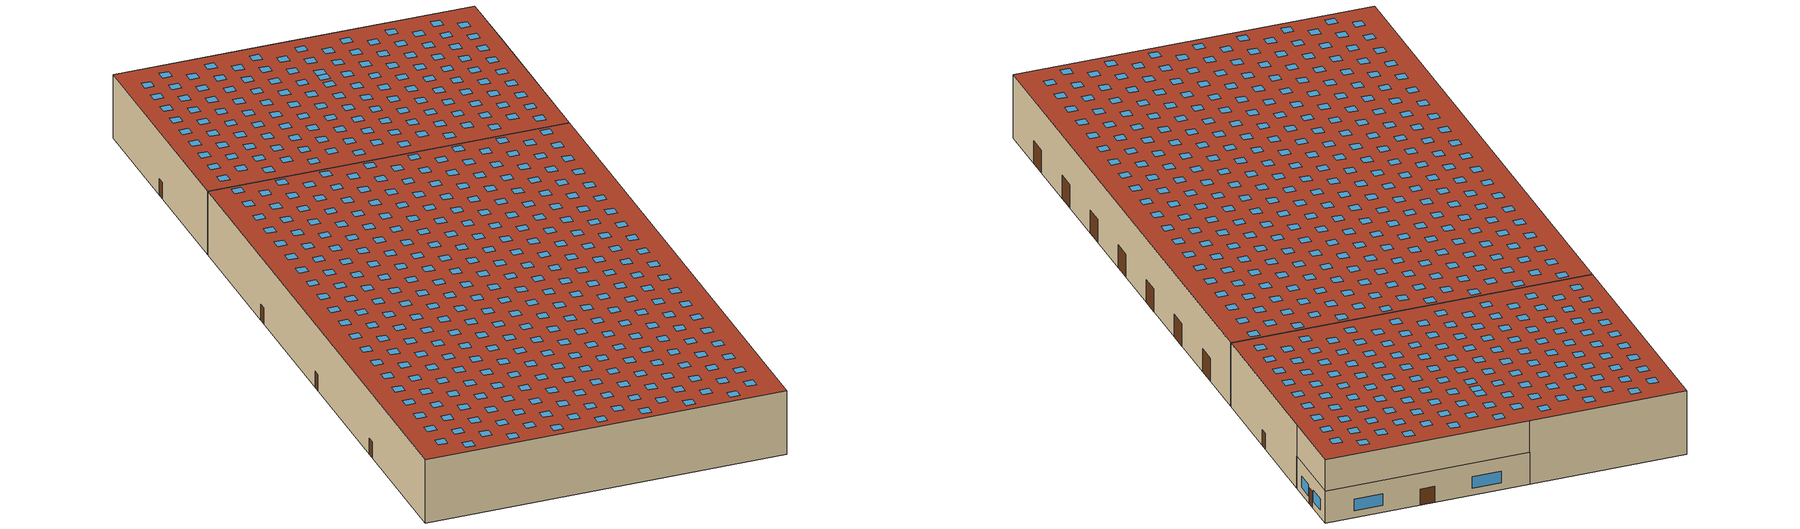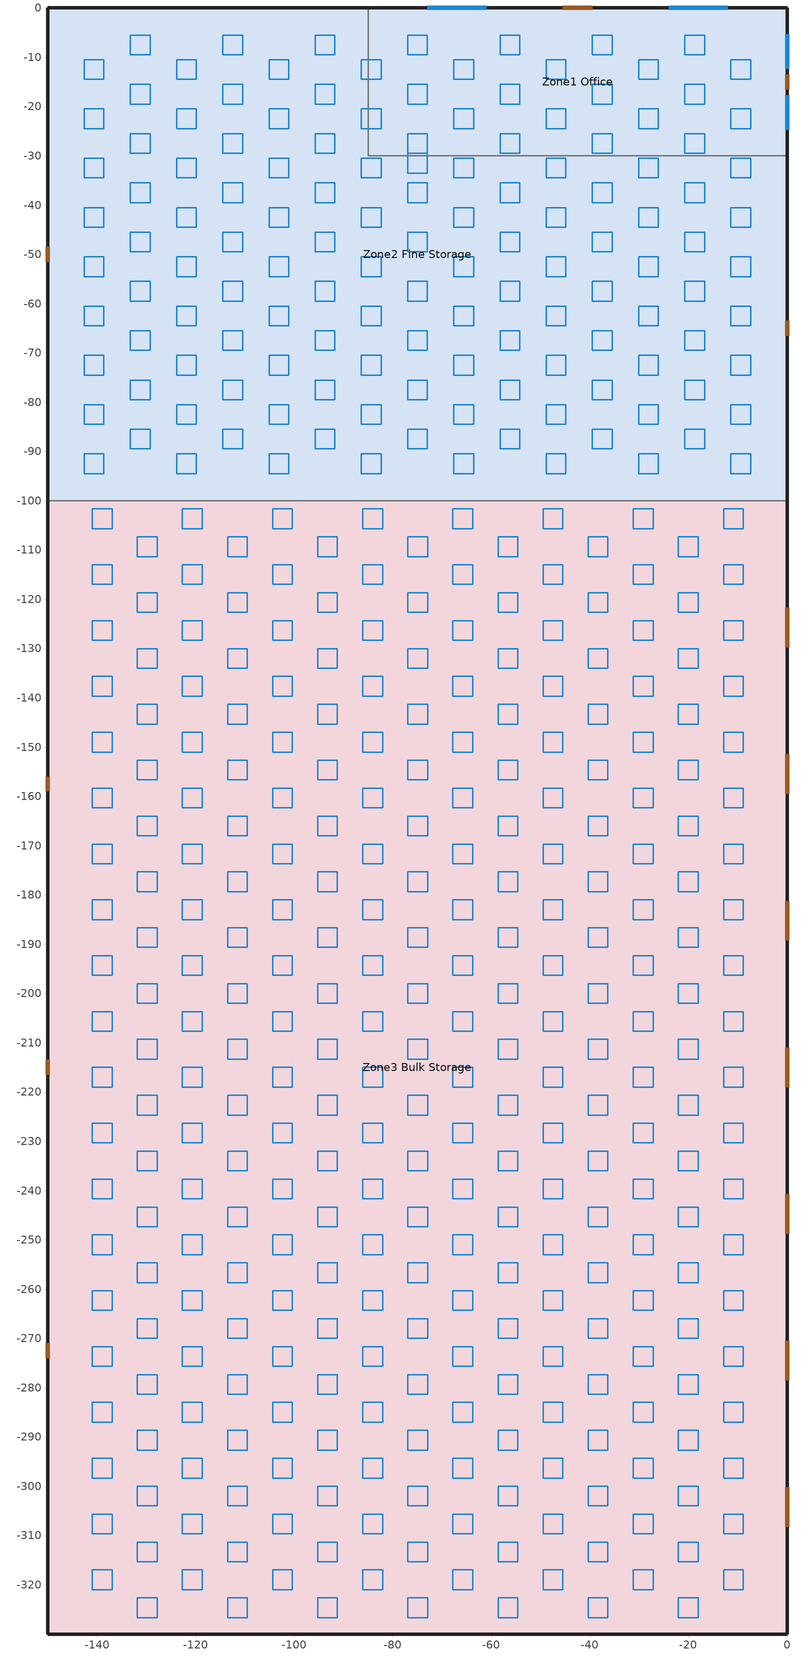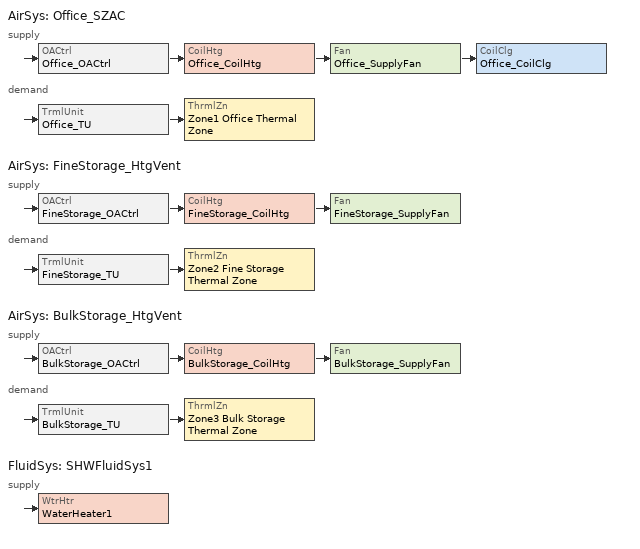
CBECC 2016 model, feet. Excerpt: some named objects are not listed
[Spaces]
Zone1 Office
 floor ground (NACM_BG Slab Floor): -85,-30 -85,0 0,0 0,-30 z0
 wall outside (NACM_Metal Framed Wall): 0,-30 0,0 -85,0 z0:14
 wall to Zone2 Fine Storage (NACM_Interior Wall): -85,0 -85,-30 0,-30 z0:14
 window (Fixed Window): -12,0 -24,0 / -61,0 -73,0 / 0,-24.67 0,-17.67 / 0,-12.33 0,-5.33 z3:8
 door (Swinging-Door): -39.5,0 -45.5,0 / 0,-16.5 0,-13.5 z0:7
Zone2 Fine Storage
 floor ground (NACM_BG Slab Floor): -149.99,-100 -149.99,0 -85,0 -85,-30 0,-30 0,-100 z0
 floor to Zone1 Office (NACM_Drop Ceiling): -85,-30 -85,0 0,0 0,-30 z14
 wall outside (NACM_Metal Framed Wall): -85,0 -149.99,0 -149.99,-100 / 0,-100 0,-30 z0:28; 0,-30 0,0 -85,0 z14:28
 wall to Zone3 Bulk Storage (NACM_SemiHt-int.Wall): 0,-100 -149.99,-100 z0:28
 door (Swinging-Door): 0,-66.5 0,-63.5 / -149.99,-48.5 -149.99,-51.5 z0:7
 roof outside (NACM_Roof): -149.99,0 -149.99,-100 0,-100 0,0 z28
 skylight (Sky-light): -77,-45.5 -77,-49.5 -73,-49.5 -73,-45.5 z28; -95.75,-45.5 -95.75,-49.5 -91.75,-49.5 -91.75,-45.5 z28; -114.5,-45.5 -114.5,-49.5 -110.5,-49.5 -110.5,-45.5 z28; -58.25,-45.5 -58.25,-49.5 -54.25,-49.5 -54.25,-45.5 z28; -20.75,-45.5 -20.75,-49.5 -16.75,-49.5 -16.75,-45.5 z28; -39.5,-45.5 -39.5,-49.5 -35.5,-49.5 -35.5,-45.5 z28; -133.25,-45.5 -133.25,-49.5 -129.25,-49.5 -129.25,-45.5 z28; -20.75,-35.5 -20.75,-39.5 -16.75,-39.5 -16.75,-35.5 z28; -39.5,-35.5 -39.5,-39.5 -35.5,-39.5 -35.5,-35.5 z28; -67.62,-30.5 -67.62,-34.5 -63.62,-34.5 -63.62,-30.5 z28; -11.38,-40.5 -11.38,-44.5 -7.38,-44.5 -7.38,-40.5 z28; -30.12,-30.5 -30.12,-34.5 -26.12,-34.5 -26.12,-30.5 z28; -48.88,-30.5 -48.88,-34.5 -44.88,-34.5 -44.88,-30.5 z28; -142.62,-40.5 -142.62,-44.5 -138.62,-44.5 -138.62,-40.5 z28; -133.25,-35.5 -133.25,-39.5 -129.25,-39.5 -129.25,-35.5 z28; -105.12,-40.5 -105.12,-44.5 -101.12,-44.5 -101.12,-40.5 z28; -48.88,-40.5 -48.88,-44.5 -44.88,-44.5 -44.88,-40.5 z28; -86.38,-30.5 -86.38,-34.5 -82.38,-34.5 -82.38,-30.5 z28; -123.88,-30.5 -123.88,-34.5 -119.88,-34.5 -119.88,-30.5 z28; -123.88,-40.5 -123.88,-44.5 -119.88,-44.5 -119.88,-40.5 z28; -95.75,-35.5 -95.75,-39.5 -91.75,-39.5 -91.75,-35.5 z28; -142.62,-30.5 -142.62,-34.5 -138.62,-34.5 -138.62,-30.5 z28; -86.38,-40.5 -86.38,-44.5 -82.38,-44.5 -82.38,-40.5 z28; -67.62,-40.5 -67.62,-44.5 -63.62,-44.5 -63.62,-40.5 z28; -77,-35.5 -77,-39.5 -73,-39.5 -73,-35.5 z28; -11.38,-30.5 -11.38,-34.5 -7.38,-34.5 -7.38,-30.5 z28; -39.5,-5.5 -39.5,-9.5 -35.5,-9.5 -35.5,-5.5 z28; -20.75,-15.5 -20.75,-19.5 -16.75,-19.5 -16.75,-15.5 z28; -39.5,-15.5 -39.5,-19.5 -35.5,-19.5 -35.5,-15.5 z28; -67.62,-10.5 -67.62,-14.5 -63.62,-14.5 -63.62,-10.5 z28; -11.38,-20.5 -11.38,-24.5 -7.38,-24.5 -7.38,-20.5 z28; -30.12,-10.5 -30.12,-14.5 -26.12,-14.5 -26.12,-10.5 z28; -48.88,-10.5 -48.88,-14.5 -44.88,-14.5 -44.88,-10.5 z28; -142.62,-20.5 -142.62,-24.5 -138.62,-24.5 -138.62,-20.5 z28; -133.25,-15.5 -133.25,-19.5 -129.25,-19.5 -129.25,-15.5 z28; -105.12,-20.5 -105.12,-24.5 -101.12,-24.5 -101.12,-20.5 z28; -48.88,-20.5 -48.88,-24.5 -44.88,-24.5 -44.88,-20.5 z28; -133.25,-5.5 -133.25,-9.5 -129.25,-9.5 -129.25,-5.5 z28; -86.38,-10.5 -86.38,-14.5 -82.38,-14.5 -82.38,-10.5 z28; -58.25,-5.5 -58.25,-9.5 -54.25,-9.5 -54.25,-5.5 z28; -114.5,-5.5 -114.5,-9.5 -110.5,-9.5 -110.5,-5.5 z28; -123.88,-10.5 -123.88,-14.5 -119.88,-14.5 -119.88,-10.5 z28; -123.88,-20.5 -123.88,-24.5 -119.88,-24.5 -119.88,-20.5 z28; -20.75,-5.5 -20.75,-9.5 -16.75,-9.5 -16.75,-5.5 z28; -95.75,-15.5 -95.75,-19.5 -91.75,-19.5 -91.75,-15.5 z28; -142.62,-10.5 -142.62,-14.5 -138.62,-14.5 -138.62,-10.5 z28; -86.38,-20.5 -86.38,-24.5 -82.38,-24.5 -82.38,-20.5 z28; -67.62,-20.5 -67.62,-24.5 -63.62,-24.5 -63.62,-20.5 z28; -77,-15.5 -77,-19.5 -73,-19.5 -73,-15.5 z28; -11.38,-10.5 -11.38,-14.5 -7.38,-14.5 -7.38,-10.5 z28; -77,-5.5 -77,-9.5 -73,-9.5 -73,-5.5 z28; -58.25,-15.5 -58.25,-19.5 -54.25,-19.5 -54.25,-15.5 z28; -105.12,-10.5 -105.12,-14.5 -101.12,-14.5 -101.12,-10.5 z28; -30.12,-20.5 -30.12,-24.5 -26.12,-24.5 -26.12,-20.5 z28; -114.5,-15.5 -114.5,-19.5 -110.5,-19.5 -110.5,-15.5 z28; -95.75,-5.5 -95.75,-9.5 -91.75,-9.5 -91.75,-5.5 z28; -58.25,-35.5 -58.25,-39.5 -54.25,-39.5 -54.25,-35.5 z28; -105.12,-30.5 -105.12,-34.5 -101.12,-34.5 -101.12,-30.5 z28; -30.12,-40.5 -30.12,-44.5 -26.12,-44.5 -26.12,-40.5 z28; -114.5,-35.5 -114.5,-39.5 -110.5,-39.5 -110.5,-35.5 z28; -11.38,-50.5 -11.38,-54.5 -7.38,-54.5 -7.38,-50.5 z28; -114.5,-75.5 -114.5,-79.5 -110.5,-79.5 -110.5,-75.5 z28; -58.25,-55.5 -58.25,-59.5 -54.25,-59.5 -54.25,-55.5 z28; -105.12,-50.5 -105.12,-54.5 -101.12,-54.5 -101.12,-50.5 z28; -133.25,-25.5 -133.25,-29.5 -129.25,-29.5 -129.25,-25.5 z28; -39.5,-25.5 -39.5,-29.5 -35.5,-29.5 -35.5,-25.5 z28; -20.75,-25.5 -20.75,-29.5 -16.75,-29.5 -16.75,-25.5 z28; -58.25,-25.5 -58.25,-29.5 -54.25,-29.5 -54.25,-25.5 z28; -77,-29.5 -77,-33.5 -73,-33.5 -73,-29.5 z28; -114.5,-25.5 -114.5,-29.5 -110.5,-29.5 -110.5,-25.5 z28; -95.75,-25.5 -95.75,-29.5 -91.75,-29.5 -91.75,-25.5 z28; -77,-25.5 -77,-29.5 -73,-29.5 -73,-25.5 z28; -48.88,-50.5 -48.88,-54.5 -44.88,-54.5 -44.88,-50.5 z28; -58.25,-85.5 -58.25,-89.5 -54.25,-89.5 -54.25,-85.5 z28; -48.88,-80.5 -48.88,-84.5 -44.88,-84.5 -44.88,-80.5 z28; -86.38,-60.5 -86.38,-64.5 -82.38,-64.5 -82.38,-60.5 z28; -77,-85.5 -77,-89.5 -73,-89.5 -73,-85.5 z28; -30.12,-60.5 -30.12,-64.5 -26.12,-64.5 -26.12,-60.5 z28; -114.5,-55.5 -114.5,-59.5 -110.5,-59.5 -110.5,-55.5 z28; -67.62,-60.5 -67.62,-64.5 -63.62,-64.5 -63.62,-60.5 z28; -20.75,-55.5 -20.75,-59.5 -16.75,-59.5 -16.75,-55.5 z28; -39.5,-65.5 -39.5,-69.5 -35.5,-69.5 -35.5,-65.5 z28; -86.38,-70.5 -86.38,-74.5 -82.38,-74.5 -82.38,-70.5 z28; -142.62,-80.5 -142.62,-84.5 -138.62,-84.5 -138.62,-80.5 z28; -11.38,-80.5 -11.38,-84.5 -7.38,-84.5 -7.38,-80.5 z28; -39.5,-85.5 -39.5,-89.5 -35.5,-89.5 -35.5,-85.5 z28; -133.25,-55.5 -133.25,-59.5 -129.25,-59.5 -129.25,-55.5 z28; -133.25,-65.5 -133.25,-69.5 -129.25,-69.5 -129.25,-65.5 z28; -77,-65.5 -77,-69.5 -73,-69.5 -73,-65.5 z28; -114.5,-85.5 -114.5,-89.5 -110.5,-89.5 -110.5,-85.5 z28; -95.75,-65.5 -95.75,-69.5 -91.75,-69.5 -91.75,-65.5 z28; -95.75,-85.5 -95.75,-89.5 -91.75,-89.5 -91.75,-85.5 z28; -20.75,-65.5 -20.75,-69.5 -16.75,-69.5 -16.75,-65.5 z28; -95.75,-55.5 -95.75,-59.5 -91.75,-59.5 -91.75,-55.5 z28; -30.12,-80.5 -30.12,-84.5 -26.12,-84.5 -26.12,-80.5 z28; -58.25,-65.5 -58.25,-69.5 -54.25,-69.5 -54.25,-65.5 z28; -123.88,-60.5 -123.88,-64.5 -119.88,-64.5 -119.88,-60.5 z28; -105.12,-70.5 -105.12,-74.5 -101.12,-74.5 -101.12,-70.5 z28; -142.62,-50.5 -142.62,-54.5 -138.62,-54.5 -138.62,-50.5 z28; -39.5,-75.5 -39.5,-79.5 -35.5,-79.5 -35.5,-75.5 z28; -86.38,-50.5 -86.38,-54.5 -82.38,-54.5 -82.38,-50.5 z28; -11.38,-70.5 -11.38,-74.5 -7.38,-74.5 -7.38,-70.5 z28; -142.62,-60.5 -142.62,-64.5 -138.62,-64.5 -138.62,-60.5 z28; -67.62,-70.5 -67.62,-74.5 -63.62,-74.5 -63.62,-70.5 z28; -133.25,-85.5 -133.25,-89.5 -129.25,-89.5 -129.25,-85.5 z28; -48.88,-60.5 -48.88,-64.5 -44.88,-64.5 -44.88,-60.5 z28; -30.12,-50.5 -30.12,-54.5 -26.12,-54.5 -26.12,-50.5 z28; -77,-75.5 -77,-79.5 -73,-79.5 -73,-75.5 z28; -123.88,-50.5 -123.88,-54.5 -119.88,-54.5 -119.88,-50.5 z28; -58.25,-75.5 -58.25,-79.5 -54.25,-79.5 -54.25,-75.5 z28; -86.38,-80.5 -86.38,-84.5 -82.38,-84.5 -82.38,-80.5 z28; -11.38,-60.5 -11.38,-64.5 -7.38,-64.5 -7.38,-60.5 z28; -30.12,-70.5 -30.12,-74.5 -26.12,-74.5 -26.12,-70.5 z28; -123.88,-80.5 -123.88,-84.5 -119.88,-84.5 -119.88,-80.5 z28; -142.62,-70.5 -142.62,-74.5 -138.62,-74.5 -138.62,-70.5 z28; -20.75,-75.5 -20.75,-79.5 -16.75,-79.5 -16.75,-75.5 z28; -67.62,-50.5 -67.62,-54.5 -63.62,-54.5 -63.62,-50.5 z28; -77,-55.5 -77,-59.5 -73,-59.5 -73,-55.5 z28; -95.75,-75.5 -95.75,-79.5 -91.75,-79.5 -91.75,-75.5 z28; -105.12,-80.5 -105.12,-84.5 -101.12,-84.5 -101.12,-80.5 z28; -133.25,-75.5 -133.25,-79.5 -129.25,-79.5 -129.25,-75.5 z28; -123.88,-70.5 -123.88,-74.5 -119.88,-74.5 -119.88,-70.5 z28; -39.5,-55.5 -39.5,-59.5 -35.5,-59.5 -35.5,-55.5 z28; -105.12,-60.5 -105.12,-64.5 -101.12,-64.5 -101.12,-60.5 z28; -67.62,-80.5 -67.62,-84.5 -63.62,-84.5 -63.62,-80.5 z28; -48.88,-70.5 -48.88,-74.5 -44.88,-74.5 -44.88,-70.5 z28; -20.75,-85.5 -20.75,-89.5 -16.75,-89.5 -16.75,-85.5 z28; -114.5,-65.5 -114.5,-69.5 -110.5,-69.5 -110.5,-65.5 z28; -105.12,-90.5 -105.12,-94.5 -101.12,-94.5 -101.12,-90.5 z28; -86.38,-90.5 -86.38,-94.5 -82.38,-94.5 -82.38,-90.5 z28; -11.38,-90.5 -11.38,-94.5 -7.38,-94.5 -7.38,-90.5 z28; -48.88,-90.5 -48.88,-94.5 -44.88,-94.5 -44.88,-90.5 z28; -142.62,-90.5 -142.62,-94.5 -138.62,-94.5 -138.62,-90.5 z28; -67.62,-90.5 -67.62,-94.5 -63.62,-94.5 -63.62,-90.5 z28; -123.88,-90.5 -123.88,-94.5 -119.88,-94.5 -119.88,-90.5 z28; -30.12,-90.5 -30.12,-94.5 -26.12,-94.5 -26.12,-90.5 z28
Zone3 Bulk Storage
 floor ground (NACM_BG Slab Floor): -149.99,-329.98 -149.99,-100 0,-100 0,-329.98 z0
 wall outside (NACM_SemiHt-ext.Wall): -149.99,-100 -149.99,-329.98 0,-329.98 0,-100 z0:28
 door (Overhead-Door): 0,-308.24 0,-300.24 / 0,-278.49 0,-270.49 / 0,-248.74 0,-240.74 / 0,-218.99 0,-210.99 / 0,-189.24 0,-181.24 / 0,-159.49 0,-151.49 / 0,-129.74 0,-121.74 z0:10
 door (Swinging-Door): -149.99,-155.99 -149.99,-158.99 / -149.99,-213.49 -149.99,-216.49 / -149.99,-270.99 -149.99,-273.99 z0:7
 roof outside (NACM_SemiHt-Roof): -149.99,-100 -149.99,-329.98 0,-329.98 0,-100 z28
 skylight (Sky-light): -31.19,-124.33 -31.19,-128.33 -27.19,-128.33 -27.19,-124.33 z28; -31.19,-135.66 -31.19,-139.66 -27.19,-139.66 -27.19,-135.66 z28; -86.09,-203.66 -86.09,-207.66 -82.09,-207.66 -82.09,-203.66 z28; -67.79,-192.33 -67.79,-196.33 -63.79,-196.33 -63.79,-192.33 z28; -140.99,-169.66 -140.99,-173.66 -136.99,-173.66 -136.99,-169.66 z28; -40.34,-186.66 -40.34,-190.66 -36.34,-190.66 -36.34,-186.66 z28; -104.39,-169.66 -104.39,-173.66 -100.39,-173.66 -100.39,-169.66 z28; -95.24,-198 -95.24,-202 -91.24,-202 -91.24,-198 z28; -12.89,-203.66 -12.89,-207.66 -8.89,-207.66 -8.89,-203.66 z28; -12.89,-169.66 -12.89,-173.66 -8.89,-173.66 -8.89,-169.66 z28; -86.09,-169.66 -86.09,-173.66 -82.09,-173.66 -82.09,-169.66 z28; -104.39,-192.33 -104.39,-196.33 -100.39,-196.33 -100.39,-192.33 z28; -122.69,-135.66 -122.69,-139.66 -118.69,-139.66 -118.69,-135.66 z28; -95.24,-164 -95.24,-168 -91.24,-168 -91.24,-164 z28; -131.84,-164 -131.84,-168 -127.84,-168 -127.84,-164 z28; -22.04,-164 -22.04,-168 -18.04,-168 -18.04,-164 z28; -40.34,-164 -40.34,-168 -36.34,-168 -36.34,-164 z28; -104.39,-249 -104.39,-253 -100.39,-253 -100.39,-249 z28; -140.99,-237.66 -140.99,-241.66 -136.99,-241.66 -136.99,-237.66 z28; -122.69,-237.66 -122.69,-241.66 -118.69,-241.66 -118.69,-237.66 z28; -76.94,-243.33 -76.94,-247.33 -72.94,-247.33 -72.94,-243.33 z28; -113.54,-243.33 -113.54,-247.33 -109.54,-247.33 -109.54,-243.33 z28; -95.24,-232 -95.24,-236 -91.24,-236 -91.24,-232 z28; -86.09,-135.66 -86.09,-139.66 -82.09,-139.66 -82.09,-135.66 z28; -12.89,-237.66 -12.89,-241.66 -8.89,-241.66 -8.89,-237.66 z28; -140.99,-249 -140.99,-253 -136.99,-253 -136.99,-249 z28; -67.79,-249 -67.79,-253 -63.79,-253 -63.79,-249 z28; -113.54,-232 -113.54,-236 -109.54,-236 -109.54,-232 z28; -76.94,-232 -76.94,-236 -72.94,-236 -72.94,-232 z28; -58.64,-232 -58.64,-236 -54.64,-236 -54.64,-232 z28; -104.39,-271.66 -104.39,-275.66 -100.39,-275.66 -100.39,-271.66 z28; -122.69,-260.33 -122.69,-264.33 -118.69,-264.33 -118.69,-260.33 z28; -12.89,-271.66 -12.89,-275.66 -8.89,-275.66 -8.89,-271.66 z28; -40.34,-288.66 -40.34,-292.66 -36.34,-292.66 -36.34,-288.66 z28; -12.89,-135.66 -12.89,-139.66 -8.89,-139.66 -8.89,-135.66 z28; -113.54,-288.66 -113.54,-292.66 -109.54,-292.66 -109.54,-288.66 z28; -12.89,-294.33 -12.89,-298.33 -8.89,-298.33 -8.89,-294.33 z28; -22.04,-277.33 -22.04,-281.33 -18.04,-281.33 -18.04,-277.33 z28; -49.49,-294.33 -49.49,-298.33 -45.49,-298.33 -45.49,-294.33 z28; -86.09,-271.66 -86.09,-275.66 -82.09,-275.66 -82.09,-271.66 z28; -58.64,-266 -58.64,-270 -54.64,-270 -54.64,-266 z28; -95.24,-277.33 -95.24,-281.33 -91.24,-281.33 -91.24,-277.33 z28; -122.69,-271.66 -122.69,-275.66 -118.69,-275.66 -118.69,-271.66 z28; -12.89,-283 -12.89,-287 -8.89,-287 -8.89,-283 z28; -58.64,-288.66 -58.64,-292.66 -54.64,-292.66 -54.64,-288.66 z28; -104.39,-135.66 -104.39,-139.66 -100.39,-139.66 -100.39,-135.66 z28; -113.54,-266 -113.54,-270 -109.54,-270 -109.54,-266 z28; -95.24,-266 -95.24,-270 -91.24,-270 -91.24,-266 z28; -58.64,-254.66 -58.64,-258.66 -54.64,-258.66 -54.64,-254.66 z28; -131.84,-277.33 -131.84,-281.33 -127.84,-281.33 -127.84,-277.33 z28; -140.99,-294.33 -140.99,-298.33 -136.99,-298.33 -136.99,-294.33 z28; -12.89,-260.33 -12.89,-264.33 -8.89,-264.33 -8.89,-260.33 z28; -67.79,-294.33 -67.79,-298.33 -63.79,-298.33 -63.79,-294.33 z28; -31.19,-271.66 -31.19,-275.66 -27.19,-275.66 -27.19,-271.66 z28; -76.94,-266 -76.94,-270 -72.94,-270 -72.94,-266 z28; -22.04,-266 -22.04,-270 -18.04,-270 -18.04,-266 z28; -140.99,-135.66 -140.99,-139.66 -136.99,-139.66 -136.99,-135.66 z28; -113.54,-277.33 -113.54,-281.33 -109.54,-281.33 -109.54,-277.33 z28; -122.69,-294.33 -122.69,-298.33 -118.69,-298.33 -118.69,-294.33 z28; -113.54,-254.66 -113.54,-258.66 -109.54,-258.66 -109.54,-254.66 z28; -131.84,-266 -131.84,-270 -127.84,-270 -127.84,-266 z28; -86.09,-260.33 -86.09,-264.33 -82.09,-264.33 -82.09,-260.33 z28; -76.94,-277.33 -76.94,-281.33 -72.94,-281.33 -72.94,-277.33 z28; -49.49,-283 -49.49,-287 -45.49,-287 -45.49,-283 z28; -58.64,-277.33 -58.64,-281.33 -54.64,-281.33 -54.64,-277.33 z28; -67.79,-260.33 -67.79,-264.33 -63.79,-264.33 -63.79,-260.33 z28; -40.34,-266 -40.34,-270 -36.34,-270 -36.34,-266 z28; -49.49,-135.66 -49.49,-139.66 -45.49,-139.66 -45.49,-135.66 z28; -67.79,-271.66 -67.79,-275.66 -63.79,-275.66 -63.79,-271.66 z28; -31.19,-283 -31.19,-287 -27.19,-287 -27.19,-283 z28; -49.49,-260.33 -49.49,-264.33 -45.49,-264.33 -45.49,-260.33 z28; -122.69,-283 -122.69,-287 -118.69,-287 -118.69,-283 z28; -31.19,-260.33 -31.19,-264.33 -27.19,-264.33 -27.19,-260.33 z28; -86.09,-294.33 -86.09,-298.33 -82.09,-298.33 -82.09,-294.33 z28; -67.79,-283 -67.79,-287 -63.79,-287 -63.79,-283 z28; -131.84,-288.66 -131.84,-292.66 -127.84,-292.66 -127.84,-288.66 z28; -49.49,-271.66 -49.49,-275.66 -45.49,-275.66 -45.49,-271.66 z28; -140.99,-260.33 -140.99,-264.33 -136.99,-264.33 -136.99,-260.33 z28; -67.79,-135.66 -67.79,-139.66 -63.79,-139.66 -63.79,-135.66 z28; -40.34,-277.33 -40.34,-281.33 -36.34,-281.33 -36.34,-277.33 z28; -140.99,-271.66 -140.99,-275.66 -136.99,-275.66 -136.99,-271.66 z28; -86.09,-283 -86.09,-287 -82.09,-287 -82.09,-283 z28; -104.39,-260.33 -104.39,-264.33 -100.39,-264.33 -100.39,-260.33 z28; -95.24,-288.66 -95.24,-292.66 -91.24,-292.66 -91.24,-288.66 z28; -76.94,-254.66 -76.94,-258.66 -72.94,-258.66 -72.94,-254.66 z28; -31.19,-294.33 -31.19,-298.33 -27.19,-298.33 -27.19,-294.33 z28; -122.69,-215 -122.69,-219 -118.69,-219 -118.69,-215 z28; -67.79,-215 -67.79,-219 -63.79,-219 -63.79,-215 z28; -67.79,-226.33 -67.79,-230.33 -63.79,-230.33 -63.79,-226.33 z28; -40.34,-130 -40.34,-134 -36.34,-134 -36.34,-130 z28; -95.24,-254.66 -95.24,-258.66 -91.24,-258.66 -91.24,-254.66 z28; -131.84,-232 -131.84,-236 -127.84,-236 -127.84,-232 z28; -131.84,-254.66 -131.84,-258.66 -127.84,-258.66 -127.84,-254.66 z28; -22.04,-254.66 -22.04,-258.66 -18.04,-258.66 -18.04,-254.66 z28; -40.34,-254.66 -40.34,-258.66 -36.34,-258.66 -36.34,-254.66 z28; -31.19,-215 -31.19,-219 -27.19,-219 -27.19,-215 z28; -104.39,-226.33 -104.39,-230.33 -100.39,-230.33 -100.39,-226.33 z28; -31.19,-226.33 -31.19,-230.33 -27.19,-230.33 -27.19,-226.33 z28; -22.04,-232 -22.04,-236 -18.04,-236 -18.04,-232 z28; -49.49,-237.66 -49.49,-241.66 -45.49,-241.66 -45.49,-237.66 z28; -131.84,-130 -131.84,-134 -127.84,-134 -127.84,-130 z28; -76.94,-220.66 -76.94,-224.66 -72.94,-224.66 -72.94,-220.66 z28; -131.84,-243.33 -131.84,-247.33 -127.84,-247.33 -127.84,-243.33 z28; -95.24,-220.66 -95.24,-224.66 -91.24,-224.66 -91.24,-220.66 z28; -22.04,-220.66 -22.04,-224.66 -18.04,-224.66 -18.04,-220.66 z28; -58.64,-243.33 -58.64,-247.33 -54.64,-247.33 -54.64,-243.33 z28; -58.64,-220.66 -58.64,-224.66 -54.64,-224.66 -54.64,-220.66 z28; -104.39,-215 -104.39,-219 -100.39,-219 -100.39,-215 z28; -40.34,-243.33 -40.34,-247.33 -36.34,-247.33 -36.34,-243.33 z28; -12.89,-249 -12.89,-253 -8.89,-253 -8.89,-249 z28; -40.34,-220.66 -40.34,-224.66 -36.34,-224.66 -36.34,-220.66 z28; -122.69,-124.33 -122.69,-128.33 -118.69,-128.33 -118.69,-124.33 z28; -22.04,-130 -22.04,-134 -18.04,-134 -18.04,-130 z28; -49.49,-215 -49.49,-219 -45.49,-219 -45.49,-215 z28; -131.84,-220.66 -131.84,-224.66 -127.84,-224.66 -127.84,-220.66 z28; -22.04,-243.33 -22.04,-247.33 -18.04,-247.33 -18.04,-243.33 z28; -104.39,-237.66 -104.39,-241.66 -100.39,-241.66 -100.39,-237.66 z28; -31.19,-249 -31.19,-253 -27.19,-253 -27.19,-249 z28; -122.69,-226.33 -122.69,-230.33 -118.69,-230.33 -118.69,-226.33 z28; -140.99,-226.33 -140.99,-230.33 -136.99,-230.33 -136.99,-226.33 z28; -86.09,-226.33 -86.09,-230.33 -82.09,-230.33 -82.09,-226.33 z28; -86.09,-249 -86.09,-253 -82.09,-253 -82.09,-249 z28; -122.69,-249 -122.69,-253 -118.69,-253 -118.69,-249 z28; -95.24,-130 -95.24,-134 -91.24,-134 -91.24,-130 z28; -113.54,-220.66 -113.54,-224.66 -109.54,-224.66 -109.54,-220.66 z28; -49.49,-249 -49.49,-253 -45.49,-253 -45.49,-249 z28; -67.79,-237.66 -67.79,-241.66 -63.79,-241.66 -63.79,-237.66 z28; -86.09,-237.66 -86.09,-241.66 -82.09,-241.66 -82.09,-237.66 z28; -40.34,-232 -40.34,-236 -36.34,-236 -36.34,-232 z28; -95.24,-243.33 -95.24,-247.33 -91.24,-247.33 -91.24,-243.33 z28; -12.89,-226.33 -12.89,-230.33 -8.89,-230.33 -8.89,-226.33 z28; -31.19,-237.66 -31.19,-241.66 -27.19,-241.66 -27.19,-237.66 z28; -49.49,-226.33 -49.49,-230.33 -45.49,-230.33 -45.49,-226.33 z28; -104.39,-283 -104.39,-287 -100.39,-287 -100.39,-283 z28; -113.54,-130 -113.54,-134 -109.54,-134 -109.54,-130 z28; -86.09,-215 -86.09,-219 -82.09,-219 -82.09,-215 z28; -140.99,-215 -140.99,-219 -136.99,-219 -136.99,-215 z28; -12.89,-215 -12.89,-219 -8.89,-219 -8.89,-215 z28; -76.94,-288.66 -76.94,-292.66 -72.94,-292.66 -72.94,-288.66 z28; -22.04,-288.66 -22.04,-292.66 -18.04,-292.66 -18.04,-288.66 z28; -76.94,-209.33 -76.94,-213.33 -72.94,-213.33 -72.94,-209.33 z28; -58.64,-209.33 -58.64,-213.33 -54.64,-213.33 -54.64,-209.33 z28; -113.54,-209.33 -113.54,-213.33 -109.54,-213.33 -109.54,-209.33 z28; -95.24,-209.33 -95.24,-213.33 -91.24,-213.33 -91.24,-209.33 z28; -22.04,-209.33 -22.04,-213.33 -18.04,-213.33 -18.04,-209.33 z28; -58.64,-130 -58.64,-134 -54.64,-134 -54.64,-130 z28; -131.84,-209.33 -131.84,-213.33 -127.84,-213.33 -127.84,-209.33 z28; -40.34,-209.33 -40.34,-213.33 -36.34,-213.33 -36.34,-209.33 z28; -140.99,-283 -140.99,-287 -136.99,-287 -136.99,-283 z28; -104.39,-294.33 -104.39,-298.33 -100.39,-298.33 -100.39,-294.33 z28; -40.34,-311.33 -40.34,-315.33 -36.34,-315.33 -36.34,-311.33 z28; -113.54,-311.33 -113.54,-315.33 -109.54,-315.33 -109.54,-311.33 z28; -12.89,-317 -12.89,-321 -8.89,-321 -8.89,-317 z28; -22.04,-300 -22.04,-304 -18.04,-304 -18.04,-300 z28; -58.64,-311.33 -58.64,-315.33 -54.64,-315.33 -54.64,-311.33 z28; -131.84,-300 -131.84,-304 -127.84,-304 -127.84,-300 z28; -22.04,-141.33 -22.04,-145.33 -18.04,-145.33 -18.04,-141.33 z28; -113.54,-300 -113.54,-304 -109.54,-304 -109.54,-300 z28; -12.89,-305.66 -12.89,-309.66 -8.89,-309.66 -8.89,-305.66 z28; -67.79,-317 -67.79,-321 -63.79,-321 -63.79,-317 z28; -140.99,-317 -140.99,-321 -136.99,-321 -136.99,-317 z28; -95.24,-300 -95.24,-304 -91.24,-304 -91.24,-300 z28; -49.49,-317 -49.49,-321 -45.49,-321 -45.49,-317 z28; -122.69,-317 -122.69,-321 -118.69,-321 -118.69,-317 z28; -76.94,-300 -76.94,-304 -72.94,-304 -72.94,-300 z28; -49.49,-305.66 -49.49,-309.66 -45.49,-309.66 -45.49,-305.66 z28; -58.64,-300 -58.64,-304 -54.64,-304 -54.64,-300 z28; -22.04,-152.66 -22.04,-156.66 -18.04,-156.66 -18.04,-152.66 z28; -31.19,-305.66 -31.19,-309.66 -27.19,-309.66 -27.19,-305.66 z28; -122.69,-305.66 -122.69,-309.66 -118.69,-309.66 -118.69,-305.66 z28; -86.09,-317 -86.09,-321 -82.09,-321 -82.09,-317 z28; -67.79,-305.66 -67.79,-309.66 -63.79,-309.66 -63.79,-305.66 z28; -131.84,-311.33 -131.84,-315.33 -127.84,-315.33 -127.84,-311.33 z28; -40.34,-300 -40.34,-304 -36.34,-304 -36.34,-300 z28; -86.09,-305.66 -86.09,-309.66 -82.09,-309.66 -82.09,-305.66 z28; -95.24,-311.33 -95.24,-315.33 -91.24,-315.33 -91.24,-311.33 z28; -31.19,-317 -31.19,-321 -27.19,-321 -27.19,-317 z28; -104.39,-305.66 -104.39,-309.66 -100.39,-309.66 -100.39,-305.66 z28; -104.39,-147 -104.39,-151 -100.39,-151 -100.39,-147 z28; -76.94,-311.33 -76.94,-315.33 -72.94,-315.33 -72.94,-311.33 z28; -22.04,-311.33 -22.04,-315.33 -18.04,-315.33 -18.04,-311.33 z28; -140.99,-305.66 -140.99,-309.66 -136.99,-309.66 -136.99,-305.66 z28; -104.39,-317 -104.39,-321 -100.39,-321 -100.39,-317 z28; -12.89,-158.33 -12.89,-162.33 -8.89,-162.33 -8.89,-158.33 z28; -95.24,-152.66 -95.24,-156.66 -91.24,-156.66 -91.24,-152.66 z28; -40.34,-141.33 -40.34,-145.33 -36.34,-145.33 -36.34,-141.33 z28; -86.09,-124.33 -86.09,-128.33 -82.09,-128.33 -82.09,-124.33 z28; -67.79,-147 -67.79,-151 -63.79,-151 -63.79,-147 z28; -86.09,-158.33 -86.09,-162.33 -82.09,-162.33 -82.09,-158.33 z28; -31.19,-147 -31.19,-151 -27.19,-151 -27.19,-147 z28; -76.94,-107.33 -76.94,-111.33 -72.94,-111.33 -72.94,-107.33 z28; -95.24,-107.33 -95.24,-111.33 -91.24,-111.33 -91.24,-107.33 z28; -40.34,-107.33 -40.34,-111.33 -36.34,-111.33 -36.34,-107.33 z28; -22.04,-107.33 -22.04,-111.33 -18.04,-111.33 -18.04,-107.33 z28; -58.64,-107.33 -58.64,-111.33 -54.64,-111.33 -54.64,-107.33 z28; -131.84,-107.33 -131.84,-111.33 -127.84,-111.33 -127.84,-107.33 z28; -113.54,-107.33 -113.54,-111.33 -109.54,-111.33 -109.54,-107.33 z28; -49.49,-147 -49.49,-151 -45.49,-151 -45.49,-147 z28; -22.04,-322.66 -22.04,-326.66 -18.04,-326.66 -18.04,-322.66 z28; -58.64,-322.66 -58.64,-326.66 -54.64,-326.66 -54.64,-322.66 z28; -131.84,-322.66 -131.84,-326.66 -127.84,-326.66 -127.84,-322.66 z28; -95.24,-322.66 -95.24,-326.66 -91.24,-326.66 -91.24,-322.66 z28; -40.34,-322.66 -40.34,-326.66 -36.34,-326.66 -36.34,-322.66 z28; -122.69,-158.33 -122.69,-162.33 -118.69,-162.33 -118.69,-158.33 z28; -113.54,-322.66 -113.54,-326.66 -109.54,-326.66 -109.54,-322.66 z28; -76.94,-322.66 -76.94,-326.66 -72.94,-326.66 -72.94,-322.66 z28; -12.89,-101.66 -12.89,-105.66 -8.89,-105.66 -8.89,-101.66 z28; -104.39,-101.66 -104.39,-105.66 -100.39,-105.66 -100.39,-101.66 z28; -86.09,-101.66 -86.09,-105.66 -82.09,-105.66 -82.09,-101.66 z28; -140.99,-101.66 -140.99,-105.66 -136.99,-105.66 -136.99,-101.66 z28; -49.49,-101.66 -49.49,-105.66 -45.49,-105.66 -45.49,-101.66 z28; -67.79,-101.66 -67.79,-105.66 -63.79,-105.66 -63.79,-101.66 z28; -31.19,-101.66 -31.19,-105.66 -27.19,-105.66 -27.19,-101.66 z28; -122.69,-101.66 -122.69,-105.66 -118.69,-105.66 -118.69,-101.66 z28; -131.84,-141.33 -131.84,-145.33 -127.84,-145.33 -127.84,-141.33 z28; -58.64,-152.66 -58.64,-156.66 -54.64,-156.66 -54.64,-152.66 z28; -49.49,-158.33 -49.49,-162.33 -45.49,-162.33 -45.49,-158.33 z28; -40.34,-152.66 -40.34,-156.66 -36.34,-156.66 -36.34,-152.66 z28; -31.19,-158.33 -31.19,-162.33 -27.19,-162.33 -27.19,-158.33 z28; -12.89,-124.33 -12.89,-128.33 -8.89,-128.33 -8.89,-124.33 z28; -86.09,-147 -86.09,-151 -82.09,-151 -82.09,-147 z28; -131.84,-152.66 -131.84,-156.66 -127.84,-156.66 -127.84,-152.66 z28; -122.69,-147 -122.69,-151 -118.69,-151 -118.69,-147 z28; -40.34,-118.66 -40.34,-122.66 -36.34,-122.66 -36.34,-118.66 z28; -95.24,-118.66 -95.24,-122.66 -91.24,-122.66 -91.24,-118.66 z28; -76.94,-118.66 -76.94,-122.66 -72.94,-122.66 -72.94,-118.66 z28; -113.54,-118.66 -113.54,-122.66 -109.54,-122.66 -109.54,-118.66 z28; -58.64,-118.66 -58.64,-122.66 -54.64,-122.66 -54.64,-118.66 z28; -22.04,-118.66 -22.04,-122.66 -18.04,-122.66 -18.04,-118.66 z28; -131.84,-118.66 -131.84,-122.66 -127.84,-122.66 -127.84,-118.66 z28; -58.64,-141.33 -58.64,-145.33 -54.64,-145.33 -54.64,-141.33 z28; -76.94,-141.33 -76.94,-145.33 -72.94,-145.33 -72.94,-141.33 z28; -113.54,-141.33 -113.54,-145.33 -109.54,-145.33 -109.54,-141.33 z28; -67.79,-158.33 -67.79,-162.33 -63.79,-162.33 -63.79,-158.33 z28; -140.99,-158.33 -140.99,-162.33 -136.99,-162.33 -136.99,-158.33 z28; -12.89,-147 -12.89,-151 -8.89,-151 -8.89,-147 z28; -95.24,-141.33 -95.24,-145.33 -91.24,-145.33 -91.24,-141.33 z28; -104.39,-124.33 -104.39,-128.33 -100.39,-128.33 -100.39,-124.33 z28; -113.54,-152.66 -113.54,-156.66 -109.54,-156.66 -109.54,-152.66 z28; -76.94,-152.66 -76.94,-156.66 -72.94,-156.66 -72.94,-152.66 z28; -140.99,-147 -140.99,-151 -136.99,-151 -136.99,-147 z28; -104.39,-158.33 -104.39,-162.33 -100.39,-162.33 -100.39,-158.33 z28; -104.39,-203.66 -104.39,-207.66 -100.39,-207.66 -100.39,-203.66 z28; -140.99,-192.33 -140.99,-196.33 -136.99,-196.33 -136.99,-192.33 z28; -22.04,-198 -22.04,-202 -18.04,-202 -18.04,-198 z28; -76.94,-198 -76.94,-202 -72.94,-202 -72.94,-198 z28; -122.69,-169.66 -122.69,-173.66 -118.69,-173.66 -118.69,-169.66 z28; -113.54,-198 -113.54,-202 -109.54,-202 -109.54,-198 z28; -140.99,-124.33 -140.99,-128.33 -136.99,-128.33 -136.99,-124.33 z28; -22.04,-186.66 -22.04,-190.66 -18.04,-190.66 -18.04,-186.66 z28; -58.64,-175.33 -58.64,-179.33 -54.64,-179.33 -54.64,-175.33 z28; -95.24,-186.66 -95.24,-190.66 -91.24,-190.66 -91.24,-186.66 z28; -12.89,-192.33 -12.89,-196.33 -8.89,-196.33 -8.89,-192.33 z28; -113.54,-175.33 -113.54,-179.33 -109.54,-179.33 -109.54,-175.33 z28; -95.24,-175.33 -95.24,-179.33 -91.24,-179.33 -91.24,-175.33 z28; -140.99,-203.66 -140.99,-207.66 -136.99,-207.66 -136.99,-203.66 z28; -67.79,-203.66 -67.79,-207.66 -63.79,-207.66 -63.79,-203.66 z28; -22.04,-175.33 -22.04,-179.33 -18.04,-179.33 -18.04,-175.33 z28; -113.54,-186.66 -113.54,-190.66 -109.54,-190.66 -109.54,-186.66 z28; -49.49,-124.33 -49.49,-128.33 -45.49,-128.33 -45.49,-124.33 z28; -131.84,-175.33 -131.84,-179.33 -127.84,-179.33 -127.84,-175.33 z28; -76.94,-186.66 -76.94,-190.66 -72.94,-190.66 -72.94,-186.66 z28; -58.64,-186.66 -58.64,-190.66 -54.64,-190.66 -54.64,-186.66 z28; -40.34,-175.33 -40.34,-179.33 -36.34,-179.33 -36.34,-175.33 z28; -67.79,-181 -67.79,-185 -63.79,-185 -63.79,-181 z28; -122.69,-192.33 -122.69,-196.33 -118.69,-196.33 -118.69,-192.33 z28; -31.19,-169.66 -31.19,-173.66 -27.19,-173.66 -27.19,-169.66 z28; -131.84,-198 -131.84,-202 -127.84,-202 -127.84,-198 z28; -49.49,-181 -49.49,-185 -45.49,-185 -45.49,-181 z28; -140.99,-181 -140.99,-185 -136.99,-185 -136.99,-181 z28; -67.79,-124.33 -67.79,-128.33 -63.79,-128.33 -63.79,-124.33 z28; -86.09,-192.33 -86.09,-196.33 -82.09,-196.33 -82.09,-192.33 z28; -76.94,-164 -76.94,-168 -72.94,-168 -72.94,-164 z28; -31.19,-203.66 -31.19,-207.66 -27.19,-207.66 -27.19,-203.66 z28; -104.39,-181 -104.39,-185 -100.39,-185 -100.39,-181 z28; -12.89,-181 -12.89,-185 -8.89,-185 -8.89,-181 z28; -40.34,-198 -40.34,-202 -36.34,-202 -36.34,-198 z28; -49.49,-203.66 -49.49,-207.66 -45.49,-207.66 -45.49,-203.66 z28; -86.09,-181 -86.09,-185 -82.09,-185 -82.09,-181 z28; -122.69,-181 -122.69,-185 -118.69,-185 -118.69,-181 z28; -58.64,-198 -58.64,-202 -54.64,-202 -54.64,-198 z28; -76.94,-130 -76.94,-134 -72.94,-134 -72.94,-130 z28; -58.64,-164 -58.64,-168 -54.64,-168 -54.64,-164 z28; -131.84,-186.66 -131.84,-190.66 -127.84,-190.66 -127.84,-186.66 z28; -31.19,-181 -31.19,-185 -27.19,-185 -27.19,-181 z28; -76.94,-175.33 -76.94,-179.33 -72.94,-179.33 -72.94,-175.33 z28; -122.69,-203.66 -122.69,-207.66 -118.69,-207.66 -118.69,-203.66 z28; -113.54,-164 -113.54,-168 -109.54,-168 -109.54,-164 z28; -49.49,-192.33 -49.49,-196.33 -45.49,-196.33 -45.49,-192.33 z28; -67.79,-169.66 -67.79,-173.66 -63.79,-173.66 -63.79,-169.66 z28; -31.19,-192.33 -31.19,-196.33 -27.19,-196.33 -27.19,-192.33 z28; -49.49,-169.66 -49.49,-173.66 -45.49,-173.66 -45.49,-169.66 z28; -140.99,-113 -140.99,-117 -136.99,-117 -136.99,-113 z28; -122.69,-113 -122.69,-117 -118.69,-117 -118.69,-113 z28; -104.39,-113 -104.39,-117 -100.39,-117 -100.39,-113 z28; -86.09,-113 -86.09,-117 -82.09,-117 -82.09,-113 z28; -67.79,-113 -67.79,-117 -63.79,-117 -63.79,-113 z28; -49.49,-113 -49.49,-117 -45.49,-117 -45.49,-113 z28; -31.19,-113 -31.19,-117 -27.19,-117 -27.19,-113 z28; -12.89,-113 -12.89,-117 -8.89,-117 -8.89,-113 z28
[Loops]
AirSys 'Office_SZAC'
 supply: OACtrl 'Office_OACtrl' > CoilHtg 'Office_CoilHtg' > Fan 'Office_SupplyFan' > CoilClg 'Office_CoilClg'
 demand: TrmlUnit 'Office_TU' > ThrmlZn 'Zone1 Office Thermal Zone'
AirSys 'FineStorage_HtgVent'
 supply: OACtrl 'FineStorage_OACtrl' > CoilHtg 'FineStorage_CoilHtg' > Fan 'FineStorage_SupplyFan'
 demand: TrmlUnit 'FineStorage_TU' > ThrmlZn 'Zone2 Fine Storage Thermal Zone'
AirSys 'BulkStorage_HtgVent'
 supply: OACtrl 'BulkStorage_OACtrl' > CoilHtg 'BulkStorage_CoilHtg' > Fan 'BulkStorage_SupplyFan'
 demand: TrmlUnit 'BulkStorage_TU' > ThrmlZn 'Zone3 Bulk Storage Thermal Zone'
FluidSys 'SHWFluidSys1'
 supply: WtrHtr 'WaterHeater1'
[Proj]
080006-Whse-Run08: CliZn=ClimateZone6; ZipCode=90045; WeatherStation=LOS-ANGELES-INTL_722950; HVACAutoSizing=0; CompType=NewComplete
[Bldg]
Warehouse: TotStoryCnt=1; AboveGrdStoryCnt=1
[ConsAssm]
NACM_Metal Framed Wall; NACM_SemiHt-ext.Wall: CompatibleSurfType=ExteriorWall; MatRef[1]=NACM_Stucco 7/8in; MatRef[2]=NACM_Wall Insulation_EPS 1.94in; MatRef[3]=NACM_AGMtlWall_16inOC; MatRef[4]=NACM_Gypsum Board 1/2in
NACM_Roof; NACM_SemiHt-Roof: CompatibleSurfType=Roof; MatRef[1]=NACM_Metal Framing_R-0; MatRef[2]=NACM_Roof Ins_EPS 3in; CRRCInitialRefl=0.9; CRRCAgedRefl=0.1; CRRCInitialEmit=0.85; CRRCAgedEmit=0.8; CRRCProdID=XXXX-XXXX
NACM_Interior Wall: CompatibleSurfType=InteriorWall; MatRef[1]=NACM_Gypsum Board 5/8in; MatRef[2]=NACM_Gypsum Board 5/8in
NACM_BG Slab Floor: CompatibleSurfType=UndergroundFloor; SlabType=UnheatedSlabBelowGrade; SlabInsOrientation=24inHorizontal; SlabInsThrmlR=R10
NACM_Drop Ceiling: CompatibleSurfType=InteriorFloor; MatRef[1]=NACM_Acoustic Tile 3/4in
NACM_SemiHt-int.Wall: CompatibleSurfType=InteriorWall; MatRef[1]=NACM_Gypsum Board 5/8in; MatRef[2]=NACM_Wall Insulation_EPS 1.5in; MatRef[3]=NACM_AGMtlWall_16inOC; MatRef[4]=NACM_Gypsum Board 5/8in
[FenCons] FenProdType=FixedWindow; AssmContext=Manufactured; CertificationMthd=NFRCRated
Name | FenType | WinDivider | SHGC | UFactor | VT | SkyltGlz | SkyltCurb
Fixed Window | VerticalFenestration | DividerBtwnPanesLessThan7_16in | 0.25 | 0.26 | 0.42
Sky-light | Skylight |  | 0.2 | 0.55 | 0.4 | Glass | CurbMounted
[DrCons] CertificationMthd=DefaultPerformance
Name | Type | UFactor | Open
Swinging-Door | MetalInsulatedSwingingDoor | 0.7 | Swinging
Overhead-Door | MetalUninsulatedSingleLayerRollupDoor | 1.25 | NonSwinging
[Mat]
NACM_Stucco 7/8in: CodeCat=Plastering Materials; CodeItem=Stucco - 7/8 in.
NACM_AGMtlWall_16inOC: CodeCat=Air; CodeItem=Air - Metal Wall Framing - 16 or 24 in. OC; FrmMat=Metal; FrmConfig=Wall16inOC; FrmDepth=5_5In; CavityInsOpt=R-19
NACM_Gypsum Board 5/8in: CodeCat=Bldg Board and Siding; CodeItem=Gypsum Board - 5/8 in.
NACM_Acoustic Tile 3/4in: CodeCat=Finish Materials; CodeItem=Acoustic Tile - 3/4 in.
NACM_Wall Insulation_EPS 1.5in: CodeCat=Insulation Board; CodeItem=Expanded Polystyrene - EPS - 1 1/2 in. R6.3
NACM_Gypsum Board 1/2in: CodeCat=Bldg Board and Siding; CodeItem=Gypsum Board - 1/2 in.
NACM_Roof Ins_EPS 3in: CodeCat=Insulation Board; CodeItem=Expanded Polystyrene - EPS - 3 in. R13
NACM_Metal Framing_R-0: CodeCat=Roofing; CodeItem=Metal Standing Seam - 1/16 in.
NACM_Wall Insulation_EPS 1.94in: CodeCat=Insulation Board; CodeItem=Expanded Polystyrene - EPS - 1 15/16 in. R8.1
[Story]
Building Story 1
[Spc] Story=Building Story 1; SHWFluidSegRef=SHWSupply1
Name | CondgType | ThrmlZnRef | Vol | SpcFuncDefaultsRef
Zone1 Office | DirectlyConditioned | Zone1 Office Thermal Zone | 35694.8 | Office Defaults
Zone2 Fine Storage | DirectlyConditioned | Zone2 Fine Storage Thermal Zone | 348549 | Warehouse Defaults
Zone3 Bulk Storage |  | Zone3 Bulk Storage Thermal Zone | 965859 | Warehouse Defaults
[ThrmlZn] Type=Conditioned; OperableWinHaveInterlock=1
Name | PriAirCondgSysRef[1]
Zone1 Office Thermal Zone | Office_SZAC
Zone2 Fine Storage Thermal Zone | FineStorage_HtgVent
Zone3 Bulk Storage Thermal Zone | BulkStorage_HtgVent
[AirSys]
Name | Type | CtrlZnRef | AirFlowPerSqFt
Office_SZAC | SZAC | Zone1 Office Thermal Zone
FineStorage_HtgVent | HV | Zone2 Fine Storage Thermal Zone | 0.53
BulkStorage_HtgVent | HV | Zone3 Bulk Storage Thermal Zone | 0.76
[AirSeg]
Name | Sys | Type | Path
Office_Supply | Office_SZAC | Supply | Ducted
Office_Return | Office_SZAC | Return | Direct
FineStorage_Supply | FineStorage_HtgVent | Supply | Ducted
FineStorage_Return | FineStorage_HtgVent | Return | Direct
BulkStorage_Supply | BulkStorage_HtgVent | Supply | Ducted
BulkStorage_Return | BulkStorage_HtgVent | Return | Direct
[CoilHtg] Type=Furnace; FuelSrc=Gas
Name | Sys
Office_CoilHtg | Office_SZAC
FineStorage_CoilHtg | FineStorage_HtgVent
BulkStorage_CoilHtg | BulkStorage_HtgVent
[Fan] CtrlMthd=ConstantVolume
Name | Sys
Office_SupplyFan | Office_SZAC
FineStorage_SupplyFan | FineStorage_HtgVent
BulkStorage_SupplyFan | BulkStorage_HtgVent
[CoilClg]
Office_CoilClg: Sys=Office_SZAC; Type=DirectExpansion
[TrmlUnit] Type=Uncontrolled
Name | Sys | ZnServedRef | PriAirSegRef
Office_TU | Office_SZAC | Zone1 Office Thermal Zone | Office_Supply
FineStorage_TU | FineStorage_HtgVent | Zone2 Fine Storage Thermal Zone | FineStorage_Supply
BulkStorage_TU | BulkStorage_HtgVent | Zone3 Bulk Storage Thermal Zone | BulkStorage_Supply
[OACtrl]
Name | Sys | EconoCtrlMthd | EconoIntegration | AirSegSupRef | AirSegRetRef
Office_OACtrl | Office_SZAC | DifferentialDryBulb | Integrated | Office_Supply | Office_Return
FineStorage_OACtrl | FineStorage_HtgVent |  |  | FineStorage_Supply | FineStorage_Return
BulkStorage_OACtrl | BulkStorage_HtgVent |  |  | BulkStorage_Supply | BulkStorage_Return
[FluidSys]
SHWFluidSys1: Type=ServiceHotWater
[WtrHtr]
WaterHeater1: Sys=SHWFluidSys1; FluidSegOutRef=SHWSupply1; FluidSegMakeupRef=SHWMakeup1; StorCap=43; EF=0.75; ThrmlEff=0.8; CapRtd=21000
[FluidSeg] Sys=SHWFluidSys1
Name | Type | Src
SHWSupply1 | PrimarySupply
SHWMakeup1 | MakeupFluid | MunicipalWater
[SpcFuncDefaults]
Name | SpcFunc | OccSchRef | IntLPDReg | IntLtgRegSchRef | RecptSchRef | HotWtrHtgSchRef | InfSchRef[1]
Office Defaults | Office (Greater than 250 square feet in floor area) | OfficeOccupancy | 0.8 | OfficeLights | OfficeReceptacle | OfficeServiceHotWater | OfficeInfiltration
Warehouse Defaults | Commercial and Industrial Storage Areas (conditioned or unconditioned) | WarehouseOccupancy |  | WarehouseLights | WarehouseReceptacle | WarehouseServiceHotWater | WarehouseInfiltration
[Sch] Type=Fraction; EndMonth[1]=12; EndDay[1]=31
Name | SchWeekRef[1]
OfficeOccupancy | OfficeOccupancyWk
OfficeServiceHotWater | OfficeServiceHotWaterWk
OfficeLights | OfficeLightsWk
OfficeReceptacle | OfficeReceptacleWk
OfficeInfiltration | OfficeInfiltrationWk
WarehouseOccupancy | WarehouseOccupancyWk
WarehouseServiceHotWater | WarehouseServiceHotWaterWk
WarehouseLights | WarehouseLightsWk
WarehouseReceptacle | WarehouseReceptacleWk
WarehouseInfiltration | WarehouseInfiltrationWk
[SchWeek] Type=Fraction
Name | SchDaySunRef | SchDayMonRef | SchDayTueRef | SchDayWedRef | SchDayThuRef | SchDayFriRef | SchDaySatRef | SchDayHolRef | SchDayClgDDRef | SchDayHtgDDRef
OfficeOccupancyWk | OfficeOccupancySun | OfficeOccupancyWD | OfficeOccupancyWD | OfficeOccupancyWD | OfficeOccupancyWD | OfficeOccupancyWD | OfficeOccupancySat | OfficeOccupancySun | OnDay | OffDay
OfficeServiceHotWaterWk | OfficeServiceHotWaterSun | OfficeServiceHotWaterWD | OfficeServiceHotWaterWD | OfficeServiceHotWaterWD | OfficeServiceHotWaterWD | OfficeServiceHotWaterWD | OfficeServiceHotWaterSat | OfficeServiceHotWaterSun | OnDay | OffDay
OfficeLightsWk | OfficeLightsSun | OfficeLightsWD | OfficeLightsWD | OfficeLightsWD | OfficeLightsWD | OfficeLightsWD | OfficeLightsSat | OfficeLightsSun | OnDay | OffDay
OfficeReceptacleWk | OfficeReceptacleSun | OfficeReceptacleWD | OfficeReceptacleWD | OfficeReceptacleWD | OfficeReceptacleWD | OfficeReceptacleWD | OfficeReceptacleSat | OfficeReceptacleSun | OnDay | OffDay
OfficeInfiltrationWk | OfficeInfiltrationSun | OfficeInfiltrationWD | OfficeInfiltrationWD | OfficeInfiltrationWD | OfficeInfiltrationWD | OfficeInfiltrationWD | OfficeInfiltrationSat | OfficeInfiltrationSun | OfficeInfiltrationWD | OfficeInfiltrationWD
WarehouseOccupancyWk | WarehouseOccupancySun | WarehouseOccupancyWD | WarehouseOccupancyWD | WarehouseOccupancyWD | WarehouseOccupancyWD | WarehouseOccupancyWD | WarehouseOccupancySat | WarehouseOccupancySun | OnDay | OffDay
WarehouseServiceHotWaterWk | WarehouseServiceHotWaterSun | WarehouseServiceHotWaterWD | WarehouseServiceHotWaterWD | WarehouseServiceHotWaterWD | WarehouseServiceHotWaterWD | WarehouseServiceHotWaterWD | WarehouseServiceHotWaterSat | WarehouseServiceHotWaterSun | OnDay | OffDay
WarehouseLightsWk | WarehouseLightsSun | WarehouseLightsWD | WarehouseLightsWD | WarehouseLightsWD | WarehouseLightsWD | WarehouseLightsWD | WarehouseLightsSat | WarehouseLightsSun | OnDay | OffDay
WarehouseReceptacleWk | WarehouseReceptacleSun | WarehouseReceptacleWD | WarehouseReceptacleWD | WarehouseReceptacleWD | WarehouseReceptacleWD | WarehouseReceptacleWD | WarehouseReceptacleSat | WarehouseReceptacleSun | OnDay | OffDay
WarehouseInfiltrationWk | WarehouseInfiltrationSun | WarehouseInfiltrationWD | WarehouseInfiltrationWD | WarehouseInfiltrationWD | WarehouseInfiltrationWD | WarehouseInfiltrationWD | WarehouseInfiltrationSat | WarehouseInfiltrationSun | WarehouseInfiltrationWD | WarehouseInfiltrationWD
[SchDay] Type=Fraction
Name | Hr
OfficeOccupancySun | ( 0, 0, 0, 0, 0, 0, 0.05, 0.05, 0.05, 0.05, 0.05, 0.05, 0.05, 0.05, 0.05, 0.05, 0.05, 0.05, 0, 0, 0, 0, 0, 0 )
OfficeOccupancyWD | ( 0, 0, 0, 0, 0, 0, 0.1, 0.2, 0.95, 0.95, 0.95, 0.95, 0.5, 0.95, 0.95, 0.95, 0.95, 0.3, 0.1, 0.1, 0.1, 0.1, 0.05, 0.05 )
OfficeOccupancySat | ( 0, 0, 0, 0, 0, 0, 0.1, 0.1, 0.3, 0.3, 0.3, 0.3, 0.1, 0.1, 0.1, 0.1, 0.1, 0.05, 0.05, 0, 0, 0, 0, 0 )
OnDay | ( 1, 1, 1, 1, 1, 1, 1, 1, 1, 1, 1, 1, 1, 1, 1, 1, 1, 1, 1, 1, 1, 1, 1, 1 )
OffDay; WarehouseOccupancySun | ( 0, 0, 0, 0, 0, 0, 0, 0, 0, 0, 0, 0, 0, 0, 0, 0, 0, 0, 0, 0, 0, 0, 0, 0 )
OfficeServiceHotWaterSun | ( 0.04, 0.04, 0.04, 0.04, 0.04, 0.07, 0.04, 0.04, 0.04, 0.04, 0.04, 0.06, 0.06, 0.09, 0.06, 0.04, 0.04, 0.04, 0.04, 0.04, 0.04, 0.07, 0.04, 0.04 )
OfficeServiceHotWaterWD | ( 0.05, 0.05, 0.05, 0.05, 0.05, 0.08, 0.07, 0.19, 0.35, 0.38, 0.39, 0.47, 0.57, 0.54, 0.34, 0.33, 0.44, 0.26, 0.21, 0.15, 0.17, 0.08, 0.05, 0.05 )
OfficeServiceHotWaterSat | ( 0.05, 0.05, 0.05, 0.05, 0.05, 0.08, 0.07, 0.11, 0.15, 0.21, 0.19, 0.23, 0.2, 0.19, 0.15, 0.12, 0.14, 0.07, 0.07, 0.07, 0.07, 0.09, 0.05, 0.05 )
OfficeLightsSun; OfficeReceptacleSun; WarehouseLightsSun; WarehouseReceptacleSun | ( 0.05, 0.05, 0.05, 0.05, 0.05, 0.05, 0.05, 0.05, 0.05, 0.05, 0.05, 0.05, 0.05, 0.05, 0.05, 0.05, 0.05, 0.05, 0.05, 0.05, 0.05, 0.05, 0.05, 0.05 )
OfficeLightsWD | ( 0.05, 0.05, 0.05, 0.05, 0.05, 0.1, 0.1, 0.3, 0.65, 0.65, 0.65, 0.65, 0.65, 0.65, 0.65, 0.65, 0.65, 0.35, 0.3, 0.3, 0.2, 0.2, 0.1, 0.05 )
OfficeLightsSat; OfficeReceptacleSat | ( 0.05, 0.05, 0.05, 0.05, 0.05, 0.05, 0.1, 0.1, 0.3, 0.3, 0.3, 0.3, 0.15, 0.15, 0.15, 0.15, 0.15, 0.05, 0.05, 0.05, 0.05, 0.05, 0.05, 0.05 )
OfficeReceptacleWD | ( 0.05, 0.05, 0.05, 0.05, 0.05, 0.1, 0.1, 0.3, 0.9, 0.9, 0.9, 0.9, 0.9, 0.9, 0.9, 0.9, 0.9, 0.5, 0.3, 0.3, 0.2, 0.2, 0.1, 0.05 )
OfficeInfiltrationSun | ( 1, 1, 1, 1, 1, 0.25, 0.25, 0.25, 0.25, 0.25, 0.25, 0.25, 0.25, 0.25, 0.25, 0.25, 0.25, 0.25, 1, 1, 1, 1, 1, 1 )
OfficeInfiltrationWD | ( 1, 1, 1, 1, 1, 0.25, 0.25, 0.25, 0.25, 0.25, 0.25, 0.25, 0.25, 0.25, 0.25, 0.25, 0.25, 0.25, 0.25, 0.25, 0.25, 0.25, 0.25, 0.25 )
OfficeInfiltrationSat | ( 1, 1, 1, 1, 1, 0.25, 0.25, 0.25, 0.25, 0.25, 0.25, 0.25, 0.25, 0.25, 0.25, 0.25, 0.25, 0.25, 0.25, 1, 1, 1, 1, 1 )
WarehouseOccupancyWD | ( 0, 0, 0, 0, 0, 0, 0, 0.15, 0.7, 0.9, 0.9, 0.9, 0.5, 0.85, 0.85, 0.85, 0.2, 0, 0, 0, 0, 0, 0, 0 )
WarehouseOccupancySat | ( 0, 0, 0, 0, 0, 0, 0, 0, 0.2, 0.2, 0.2, 0.2, 0.1, 0.1, 0.1, 0.1, 0, 0, 0, 0, 0, 0, 0, 0 )
WarehouseLightsWD | ( 0.05, 0.05, 0.05, 0.05, 0.05, 0.05, 0.05, 0.25, 0.45, 0.55, 0.55, 0.55, 0.55, 0.55, 0.55, 0.55, 0.55, 0.3, 0.05, 0.05, 0.05, 0.05, 0.05, 0.05 )
WarehouseLightsSat; WarehouseReceptacleSat | ( 0.05, 0.05, 0.05, 0.05, 0.05, 0.05, 0.05, 0.05, 0.08, 0.24, 0.24, 0.24, 0.05, 0.05, 0.05, 0.05, 0.05, 0.05, 0.05, 0.05, 0.05, 0.05, 0.05, 0.05 )
WarehouseReceptacleWD | ( 0.05, 0.05, 0.05, 0.05, 0.05, 0.05, 0.05, 0.4, 0.7, 0.9, 0.9, 0.9, 0.9, 0.9, 0.9, 0.9, 0.9, 0.3, 0.05, 0.05, 0.05, 0.05, 0.05, 0.05 )
